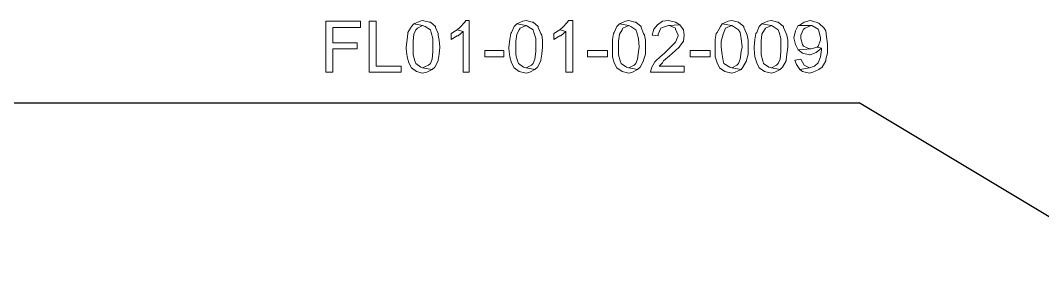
# Model space of a CAD drawing. Header units: millimetres. Extents: x 977 to 12288, y -94 to 5752.
# Drawn here: x 3837.1 to 4171, y 2101 to 2188 of the extents above; entities that cross this region are included whole.
import ezdxf

# ---------------------------------------------------------------- set-up
doc = ezdxf.new("R2010")
doc.units = ezdxf.units.MM

msp = doc.modelspace()

# ---------------------------------------------------------------- linework, layer by layer
at = {"color": 7, "linetype": 'Continuous', "lineweight": 25}
for p in [(3046.07535821, 2161.03070696), (4211.07535821, 2101.03070696)]:
    msp.add_line(p, (4111.07535821, 2161.03070696), dxfattribs=at)
at = {"color": 4, "lineweight": 0}
for points in [[(3948.17651901, 2187.71734471), (3936.89506365, 2187.71734471), (3936.89506365, 2171.07719805), (3939.15135472, 2171.07719805), (3939.15135472, 2178.69218042), (3947.04837348, 2178.69218042), (3947.04837348, 2180.66643511), (3939.15135472, 2180.66643511), (3939.15135472, 2185.74309002), (3948.17651901, 2185.74309002)], [(3953.25317393, 2187.71734471), (3950.99688285, 2187.71734471), (3950.99688285, 2171.07719805), (3961.43222907, 2171.07719805), (3961.43222907, 2173.05145274), (3953.25317393, 2173.05145274)], [(3968.48313867, 2187.9993811), (3967.63702952, 2187.71734471), (3965.66277483, 2186.87123556), (3968.48313867, 2186.30716279), (3969.32924782, 2186.02512641), (3971.02146613, 2184.89698087), (3971.30350251, 2184.05087172), (3971.86757528, 2182.07661703), (3971.86757528, 2179.25625319), (3971.86757528, 2177.84607127), (3971.5855389, 2175.30774381), (3971.02146613, 2173.89756189), (3970.45739336, 2173.33348912), (3968.48313867, 2172.48737997), (3971.5855389, 2171.9233072), (3972.43164805, 2172.76941635), (3973.55979359, 2174.74367104), (3973.55979359, 2175.02570743), (3973.84182997, 2176.99996212), (3974.12386635, 2179.25625319), (3973.84182997, 2181.51254426), (3973.55979359, 2183.20476257), (3973.55979359, 2183.76883533), (3972.71368443, 2185.74309002), (3972.71368443, 2186.02512641), (3971.02146613, 2187.43530833), (3970.73942974, 2187.43530833)], [(3983.71310342, 2187.9993811), (3982.58495788, 2187.9993811), (3982.30292149, 2187.43530833), (3980.61070319, 2185.74309002), (3979.76459404, 2184.89698087), (3981.73884873, 2184.3329081), (3981.73884873, 2171.07719805), (3983.71310342, 2171.07719805)], [(4002.32750477, 2187.9993811), (4001.19935923, 2187.71734471), (3999.22510454, 2186.87123556), (4002.32750477, 2186.30716279), (4002.89157754, 2186.02512641), (4004.58379584, 2184.89698087), (4004.86583223, 2184.05087172), (4005.42990499, 2182.07661703), (4005.42990499, 2179.25625319), (4005.42990499, 2177.84607127), (4005.14786861, 2175.30774381), (4004.58379584, 2173.89756189), (4004.01972307, 2173.33348912), (4002.32750477, 2172.48737997), (4005.14786861, 2171.9233072), (4005.99397776, 2172.76941635), (4007.1221233, 2174.74367104), (4007.1221233, 2175.02570743), (4007.40415968, 2176.99996212), (4007.68619607, 2179.25625319), (4007.68619607, 2181.51254426), (4007.40415968, 2183.20476257), (4007.1221233, 2183.76883533), (4006.27601415, 2185.74309002), (4006.27601415, 2186.02512641), (4004.58379584, 2187.43530833), (4004.30175946, 2187.43530833)], [(4017.55746951, 2187.9993811), (4016.14728759, 2187.9993811), (4015.86525121, 2187.43530833), (4014.1730329, 2185.74309002), (4013.32692375, 2184.89698087), (4015.30117844, 2184.3329081), (4015.30117844, 2171.07719805), (4017.55746951, 2171.07719805)], [(4035.88983448, 2187.9993811), (4034.76168894, 2187.71734471), (4032.78743426, 2186.87123556), (4035.88983448, 2186.30716279), (4036.45390725, 2186.02512641), (4038.14612555, 2184.89698087), (4038.42816194, 2184.05087172), (4038.99223471, 2182.07661703), (4039.27427109, 2179.25625319), (4038.99223471, 2177.84607127), (4038.71019832, 2175.30774381), (4038.14612555, 2173.89756189), (4037.58205279, 2173.33348912), (4035.88983448, 2172.48737997), (4038.71019832, 2171.9233072), (4039.55630748, 2172.76941635), (4040.68445301, 2174.74367104), (4040.68445301, 2175.02570743), (4041.24852578, 2176.99996212), (4041.24852578, 2179.25625319), (4041.24852578, 2181.51254426), (4040.9664894, 2183.20476257), (4040.68445301, 2183.76883533), (4039.83834386, 2185.74309002), (4039.83834386, 2186.02512641), (4038.14612555, 2187.43530833), (4037.86408917, 2187.43530833)], [(4048.86350815, 2187.9993811), (4046.88925346, 2187.71734471), (4045.19703516, 2186.58919918), (4044.06888962, 2185.17901726), (4043.50481685, 2183.20476257), (4045.47907154, 2182.92272618), (4045.47907154, 2183.48679895), (4046.32518069, 2185.46105364), (4046.88925346, 2185.74309002), (4048.86350815, 2186.30716279), (4052.52998115, 2186.58919918), (4051.11979922, 2187.43530833)], [(4069.45216419, 2187.9993811), (4068.32401866, 2187.71734471), (4066.34976397, 2186.87123556), (4069.45216419, 2186.30716279), (4070.01623696, 2186.02512641), (4071.70845527, 2184.89698087), (4072.27252804, 2184.05087172), (4072.55456442, 2182.07661703), (4072.8366008, 2179.25625319), (4072.55456442, 2177.84607127), (4072.27252804, 2175.30774381), (4071.70845527, 2173.89756189), (4071.1443825, 2173.33348912), (4069.45216419, 2172.48737997), (4072.55456442, 2171.9233072), (4073.11863719, 2172.76941635), (4074.24678272, 2174.74367104), (4074.24678272, 2175.02570743), (4074.81085549, 2176.99996212), (4074.81085549, 2179.25625319), (4074.81085549, 2181.51254426), (4074.52881911, 2183.20476257), (4074.24678272, 2183.76883533), (4073.40067357, 2185.74309002), (4073.40067357, 2186.02512641), (4071.70845527, 2187.43530833), (4071.70845527, 2187.43530833)], [(4082.42583786, 2187.9993811), (4081.29769233, 2187.71734471), (4079.32343764, 2186.87123556), (4082.42583786, 2186.30716279), (4082.98991063, 2186.02512641), (4084.68212894, 2184.89698087), (4084.96416532, 2184.05087172), (4085.52823809, 2182.07661703), (4085.52823809, 2179.25625319), (4085.52823809, 2177.84607127), (4085.24620171, 2175.30774381), (4084.68212894, 2173.89756189), (4084.11805617, 2173.33348912), (4082.42583786, 2172.48737997), (4085.24620171, 2171.9233072), (4086.09231086, 2172.76941635), (4087.22045639, 2174.74367104), (4087.22045639, 2175.02570743), (4087.50249278, 2176.99996212), (4087.78452916, 2179.25625319), (4087.78452916, 2181.51254426), (4087.50249278, 2183.20476257), (4087.22045639, 2183.76883533), (4086.37434724, 2185.74309002), (4086.37434724, 2186.02512641), (4084.68212894, 2187.43530833), (4084.40009255, 2187.43530833)], [(4095.11747515, 2187.9993811), (4093.14322046, 2187.43530833), (4091.45100216, 2186.30716279), (4091.16896577, 2186.30716279), (4095.39951153, 2186.30716279), (4095.68154792, 2186.30716279), (4097.65580261, 2185.17901726), (4097.93783899, 2184.61494449), (4098.50191176, 2182.35865341), (4098.50191176, 2181.51254426), (4097.65580261, 2179.53828957), (4097.37376622, 2179.25625319), (4098.78394814, 2178.9742168), (4098.78394814, 2178.69218042), (4098.78394814, 2178.41014404), (4098.50191176, 2176.15385296), (4097.65580261, 2174.17959827), (4096.52765707, 2173.05145274), (4094.83543877, 2172.48737997), (4091.73303854, 2171.9233072), (4092.57914769, 2171.35923443), (4094.83543877, 2170.79516166), (4095.9635843, 2171.07719805), (4097.93783899, 2171.9233072), (4099.06598453, 2172.76941635), (4100.19413007, 2174.74367104), (4100.19413007, 2175.30774381), (4100.75820283, 2177.2819985), (4100.75820283, 2179.82032596), (4100.75820283, 2180.38439872), (4100.47616645, 2182.6406898), (4100.19413007, 2184.61494449), (4099.6300573, 2185.46105364), (4097.93783899, 2187.15327194), (4097.09172984, 2187.43530833)], [(3965.66277483, 2186.87123556), (3964.81666568, 2186.02512641), (3963.68852014, 2184.05087172), (3963.68852014, 2183.76883533), (3963.40648376, 2181.79458065), (3963.12444737, 2179.25625319), (3963.12444737, 2178.69218042), (3963.40648376, 2176.15385296), (3963.97055653, 2174.17959827), (3964.81666568, 2172.48737997), (3966.50888398, 2171.35923443), (3968.48313867, 2170.79516166), (3969.89332059, 2171.07719805), (3971.5855389, 2171.9233072), (3968.48313867, 2172.48737997), (3967.9190659, 2172.76941635), (3966.2268476, 2173.89756189), (3965.94481121, 2174.74367104), (3965.38073845, 2176.71792573), (3965.38073845, 2179.25625319), (3965.38073845, 2181.23050788), (3965.66277483, 2183.48679895), (3966.2268476, 2184.89698087), (3966.79092037, 2185.46105364), (3968.48313867, 2186.30716279)], [(3979.76459404, 2184.89698087), (3977.79033935, 2183.76883533), (3977.79033935, 2181.79458065), (3977.79033935, 2181.79458065), (3979.76459404, 2182.92272618), (3980.04663042, 2182.92272618), (3981.73884873, 2184.3329081)], [(3999.22510454, 2186.87123556), (3998.37899539, 2186.02512641), (3997.53288624, 2184.05087172), (3997.25084985, 2183.76883533), (3996.96881347, 2181.79458065), (3996.68677709, 2179.25625319), (3996.68677709, 2178.69218042), (3996.96881347, 2176.15385296), (3997.53288624, 2174.17959827), (3998.37899539, 2172.48737997), (4000.0712137, 2171.35923443), (4002.32750477, 2170.79516166), (4003.45565031, 2171.07719805), (4005.14786861, 2171.9233072), (4002.32750477, 2172.48737997), (4001.48139562, 2172.76941635), (3999.78917731, 2173.89756189), (3999.50714093, 2174.74367104), (3998.94306816, 2176.71792573), (3998.94306816, 2179.25625319), (3998.94306816, 2181.23050788), (3999.22510454, 2183.48679895), (4000.0712137, 2184.89698087), (4000.35325008, 2185.46105364), (4002.32750477, 2186.30716279)], [(4013.32692375, 2184.89698087), (4011.35266906, 2183.76883533), (4011.35266906, 2181.79458065), (4011.35266906, 2181.79458065), (4013.32692375, 2182.92272618), (4013.60896013, 2182.92272618), (4015.30117844, 2184.3329081)], [(4032.78743426, 2186.87123556), (4031.9413251, 2186.02512641), (4031.09521595, 2184.05087172), (4030.81317957, 2183.76883533), (4030.53114318, 2181.79458065), (4030.53114318, 2179.25625319), (4030.53114318, 2178.69218042), (4030.53114318, 2176.15385296), (4031.09521595, 2174.17959827), (4031.9413251, 2172.48737997), (4033.63354341, 2171.35923443), (4035.88983448, 2170.79516166), (4037.01798002, 2171.07719805), (4038.71019832, 2171.9233072), (4035.88983448, 2172.48737997), (4035.04372533, 2172.76941635), (4033.35150702, 2173.89756189), (4033.06947064, 2174.74367104), (4032.50539787, 2176.71792573), (4032.50539787, 2179.25625319), (4032.50539787, 2181.23050788), (4032.78743426, 2183.48679895), (4033.63354341, 2184.89698087), (4033.91557979, 2185.46105364), (4035.88983448, 2186.30716279)], [(4052.52998115, 2186.58919918), (4048.86350815, 2186.30716279), (4049.14554454, 2186.30716279), (4051.11979922, 2185.46105364), (4051.11979922, 2185.17901726), (4051.96590838, 2183.20476257), (4051.96590838, 2182.92272618), (4051.11979922, 2180.94847149), (4050.55572646, 2180.38439872), (4049.14554454, 2178.9742168), (4047.45332623, 2177.2819985), (4046.04314431, 2176.15385296), (4044.63296239, 2174.74367104), (4044.35092601, 2174.46163466), (4043.22278047, 2172.48737997), (4042.94074408, 2171.07719805), (4053.94016307, 2171.07719805), (4053.94016307, 2173.05145274), (4045.76110793, 2173.05145274), (4046.88925346, 2174.17959827), (4047.17128985, 2174.74367104), (4049.14554454, 2176.43588935), (4049.14554454, 2176.43588935), (4051.11979922, 2178.12810765), (4052.24794476, 2179.25625319), (4052.52998115, 2179.53828957), (4053.65812668, 2181.23050788), (4053.94016307, 2183.20476257), (4053.65812668, 2184.89698087)], [(4066.34976397, 2186.87123556), (4065.7856912, 2186.02512641), (4064.65754566, 2184.05087172), (4064.37550928, 2183.76883533), (4064.0934729, 2181.79458065), (4064.0934729, 2179.25625319), (4064.0934729, 2178.69218042), (4064.0934729, 2176.15385296), (4064.65754566, 2174.17959827), (4065.50365482, 2172.48737997), (4067.19587312, 2171.35923443), (4069.45216419, 2170.79516166), (4070.58030973, 2171.07719805), (4072.55456442, 2171.9233072), (4069.45216419, 2172.48737997), (4068.88809143, 2172.76941635), (4066.91383674, 2173.89756189), (4066.63180035, 2174.74367104), (4066.34976397, 2176.71792573), (4066.06772758, 2179.25625319), (4066.06772758, 2181.23050788), (4066.63180035, 2183.48679895), (4067.19587312, 2184.89698087), (4067.4779095, 2185.46105364), (4069.45216419, 2186.30716279)], [(4079.32343764, 2186.87123556), (4078.47732849, 2186.02512641), (4077.63121933, 2184.05087172), (4077.34918295, 2183.76883533), (4077.06714657, 2181.79458065), (4076.78511018, 2179.25625319), (4076.78511018, 2178.69218042), (4077.06714657, 2176.15385296), (4077.63121933, 2174.17959827), (4078.47732849, 2172.48737997), (4080.16954679, 2171.35923443), (4082.42583786, 2170.79516166), (4083.5539834, 2171.07719805), (4085.24620171, 2171.9233072), (4082.42583786, 2172.48737997), (4081.57972871, 2172.76941635), (4079.88751041, 2173.89756189), (4079.60547402, 2174.74367104), (4079.04140125, 2176.71792573), (4079.04140125, 2179.25625319), (4079.04140125, 2181.23050788), (4079.32343764, 2183.48679895), (4080.16954679, 2184.89698087), (4080.45158318, 2185.46105364), (4082.42583786, 2186.30716279)], [(4091.16896577, 2186.30716279), (4090.32285662, 2184.61494449), (4089.75878385, 2182.35865341), (4090.32285662, 2180.10236234), (4091.16896577, 2178.41014404), (4095.39951153, 2178.69218042), (4094.83543877, 2178.69218042), (4092.86118408, 2179.53828957), (4092.57914769, 2180.10236234), (4092.01507493, 2182.07661703), (4092.01507493, 2183.20476257), (4092.86118408, 2185.17901726), (4093.42525685, 2185.46105364), (4095.39951153, 2186.30716279)], [(3988.78975833, 2176.15385296), (3988.78975833, 2178.12810765), (3994.99455878, 2178.12810765), (3994.99455878, 2176.15385296), (3988.78975833, 2176.15385296)], [(4022.35208804, 2176.15385296), (4022.35208804, 2178.12810765), (4028.83892488, 2178.12810765), (4028.83892488, 2176.15385296), (4022.35208804, 2176.15385296)], [(4055.91441776, 2176.15385296), (4055.91441776, 2178.12810765), (4062.40125459, 2178.12810765), (4062.40125459, 2176.15385296), (4055.91441776, 2176.15385296)], [(4097.37376622, 2179.25625319), (4095.39951153, 2178.69218042), (4091.16896577, 2178.41014404), (4092.57914769, 2177.2819985), (4094.83543877, 2176.71792573), (4095.11747515, 2176.71792573), (4097.09172984, 2177.56403488), (4097.09172984, 2177.56403488), (4098.78394814, 2178.9742168)], [(4092.01507493, 2175.30774381), (4090.04082024, 2175.02570743), (4090.604893, 2173.61552551), (4091.73303854, 2171.9233072), (4094.83543877, 2172.48737997), (4093.14322046, 2173.33348912), (4093.14322046, 2173.33348912)]]:
    msp.add_lwpolyline(points, close=True, dxfattribs=at)

doc.saveas('drawing.dxf')
